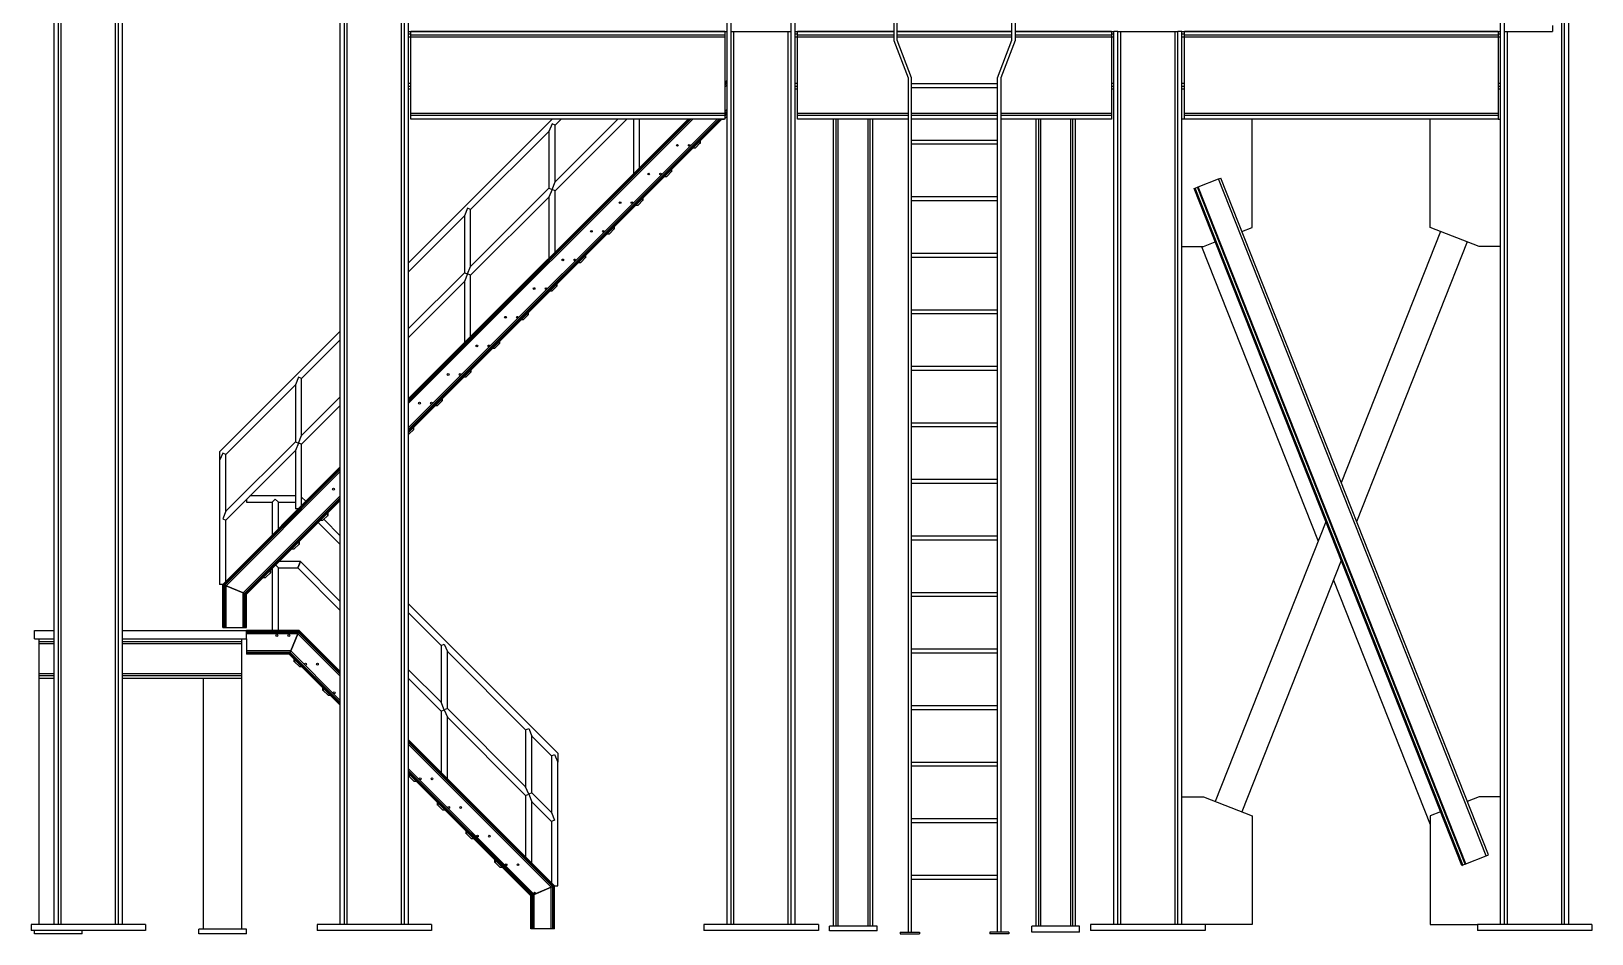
# Model space of a CAD drawing. Header units: inches. Extents: x -1490 to 2215, y -1057 to 1547.
# Drawn here: x -1321.9 to -994.6, y 3 to 192.3 of the extents above; entities that cross this region are included whole.
import ezdxf

# ---------------------------------------------------------------- set-up
doc = ezdxf.new("R2010")
doc.units = ezdxf.units.IN
doc.header["$MEASUREMENT"] = 0

msp = doc.modelspace()

# ---------------------------------------------------------------- linework, layer by layer
at = {"color": 7, "linetype": 'Continuous', "lineweight": 25}
for p, q in [((-1317.08, 4.95), (-1317.08, 343.86)), ((-1316.22, 4.95), (-1316.22, 343.86)), ((-1315.62, 4.95), (-1315.62, 343.86)), ((-1303.62, 4.95), (-1303.62, 343.86)), ((-1302.77, 4.95), (-1302.77, 343.86)), ((-1175.95, 4.95), (-1175.95, 343.86)), ((-1175.1, 4.95), (-1175.1, 343.86)), ((-1162.5, 4.95), (-1162.5, 343.86)), ((-1161.64, 4.95), (-1161.64, 343.86)), ((-1013.71, 4.95), (-1013.71, 343.86)), ((-1012.85, 4.95), (-1012.85, 343.86)), ((-1000.85, 4.95), (-1000.85, 343.86)), ((-1000.25, 4.95), (-1000.25, 343.86)), ((-999.4, 4.95), (-999.4, 343.86)), ((-1304.22, 4.95), (-1304.22, 251.21)), ((-1257.08, 4.95), (-1257.08, 251.21)), ((-1256.22, 4.95), (-1256.22, 251.21)), ((-1255.62, 4.95), (-1255.62, 251.21)), ((-1244.22, 4.95), (-1244.22, 251.21)), ((-1243.62, 4.95), (-1243.62, 251.21)), ((-1242.77, 4.95), (-1242.77, 251.21)), ((-1140.99, 234.77), (-1140.99, 190.39)), ((-1140.26, 190.46), (-1140.26, 234.77)), ((-1116.21, 190.46), (-1116.21, 234.77)), ((-1115.48, 234.77), (-1115.48, 190.39)), ((-1002.76, 193.49), (-1002.76, 192.24)), ((-1242.77, 192.24), (-1175.95, 192.24)), ((-1242.27, 191.66), (-1242.77, 191.66)), ((-1242.27, 191.06), (-1242.77, 191.06)), ((-1242.27, 191.49), (-1242.27, 192.24)), ((-1176.45, 192.24), (-1242.27, 192.24)), ((-1176.45, 191.49), (-1242.27, 191.49)), ((-1242.27, 191.09), (-1242.27, 191.49)), ((-1176.45, 191.09), (-1242.27, 191.09)), ((-1242.27, 175.04), (-1242.27, 191.09)), ((-1176.45, 192.24), (-1176.45, 191.49)), ((-1176.45, 191.49), (-1176.45, 191.09)), ((-1176.45, 191.09), (-1176.45, 175.04)), ((-1175.1, 192.24), (-1162.5, 192.24)), ((-1174.5, 4.95), (-1174.5, 192.24)), ((-1163.1, 4.95), (-1163.1, 192.24)), ((-1161.64, 192.24), (-1140.99, 192.24)), ((-1161.14, 191.66), (-1161.64, 191.66)), ((-1161.14, 191.06), (-1161.64, 191.06)), ((-1140.99, 192.24), (-1161.14, 192.24)), ((-1161.14, 191.49), (-1161.14, 192.24)), ((-1140.99, 191.49), (-1161.14, 191.49)), ((-1161.14, 191.09), (-1161.14, 191.49)), ((-1161.14, 175.04), (-1161.14, 191.09)), ((-1140.99, 191.09), (-1161.14, 191.09)), ((-1140.99, 190.39), (-1137.99, 182.53)), ((-1140.26, 192.24), (-1116.21, 192.24)), ((-1116.21, 192.24), (-1140.26, 192.24)), ((-1116.21, 191.49), (-1140.26, 191.49)), ((-1116.21, 191.09), (-1140.26, 191.09)), ((-1137.24, 182.53), (-1140.26, 190.46)), ((-1119.24, 182.53), (-1116.21, 190.46)), ((-1115.48, 190.39), (-1118.49, 182.53)), ((-1115.48, 192.24), (-1094.83, 192.24)), ((-1095.33, 192.24), (-1115.48, 192.24)), ((-1095.33, 191.49), (-1115.48, 191.49)), ((-1095.33, 191.09), (-1115.48, 191.09)), ((-1095.33, 192.24), (-1095.33, 191.49)), ((-1094.83, 191.66), (-1095.33, 191.66)), ((-1095.33, 191.49), (-1095.33, 191.09)), ((-1095.33, 191.09), (-1095.33, 175.04)), ((-1094.83, 191.06), (-1095.33, 191.06)), ((-1093.98, 192.24), (-1094.83, 192.24)), ((-1094.83, 4.95), (-1094.83, 192.24)), ((-1093.98, 4.95), (-1093.98, 192.24)), ((-1093.98, 192.24), (-1081.38, 192.24)), ((-1093.38, 4.95), (-1093.38, 192.24)), ((-1081.98, 4.95), (-1081.98, 192.24)), ((-1081.38, 4.95), (-1081.38, 192.24)), ((-1080.52, 192.24), (-1081.38, 192.24)), ((-1080.52, 4.95), (-1080.52, 192.24)), ((-1080.52, 192.24), (-1013.71, 192.24)), ((-1080.02, 191.66), (-1080.52, 191.66)), ((-1080.02, 191.06), (-1080.52, 191.06)), ((-1014.21, 192.24), (-1080.02, 192.24)), ((-1080.02, 191.49), (-1080.02, 192.24)), ((-1014.21, 191.49), (-1080.02, 191.49)), ((-1080.02, 191.09), (-1080.02, 191.49)), ((-1014.21, 191.09), (-1080.02, 191.09)), ((-1080.02, 175.04), (-1080.02, 191.09)), ((-1014.21, 192.24), (-1014.21, 191.49)), ((-1013.71, 191.66), (-1014.21, 191.66)), ((-1014.21, 191.49), (-1014.21, 191.09)), ((-1014.21, 191.09), (-1014.21, 175.04)), ((-1013.71, 191.06), (-1014.21, 191.06)), ((-1012.85, 192.24), (-1002.76, 192.24)), ((-1012.25, 4.95), (-1012.25, 192.24)), ((-1242.27, 181.35), (-1242.77, 181.35)), ((-1242.27, 180.75), (-1242.77, 180.75)), ((-1242.27, 180.18), (-1242.77, 180.18)), ((-1176.45, 181.55), (-1175.95, 182.05)), ((-1176.45, 181.42), (-1175.95, 181.92)), ((-1176.45, 181.26), (-1175.95, 181.76)), ((-1176.45, 180.98), (-1175.95, 181.48)), ((-1176.45, 180.57), (-1175.95, 181.07)), ((-1161.14, 181.35), (-1161.64, 181.35)), ((-1161.14, 180.75), (-1161.64, 180.75)), ((-1161.14, 180.18), (-1161.64, 180.18)), ((-1137.99, 182.53), (-1137.99, 3.35)), ((-1137.24, 3.35), (-1137.24, 182.53)), ((-1119.24, 181.28), (-1137.24, 181.28)), ((-1137.24, 180.53), (-1119.24, 180.53)), ((-1119.24, 3.35), (-1119.24, 182.53)), ((-1118.49, 182.53), (-1118.49, 3.35)), ((-1094.83, 181.35), (-1095.33, 181.35)), ((-1094.83, 180.75), (-1095.33, 180.75)), ((-1094.83, 180.18), (-1095.33, 180.18)), ((-1080.02, 181.35), (-1080.52, 181.35)), ((-1080.02, 180.75), (-1080.52, 180.75)), ((-1080.02, 180.18), (-1080.52, 180.18)), ((-1013.71, 181.35), (-1014.21, 181.35)), ((-1013.71, 180.75), (-1014.21, 180.75)), ((-1013.71, 180.18), (-1014.21, 180.18)), ((-1212.61, 173.89), (-1242.77, 143.73)), ((-1242.77, 115.24), (-1184.12, 173.89)), ((-1242.77, 108.17), (-1177.05, 173.89)), ((-1242.77, 115.1), (-1183.99, 173.89)), ((-1242.77, 108.31), (-1177.19, 173.89)), ((-1242.77, 108.46), (-1177.34, 173.89)), ((-1242.77, 114.95), (-1183.83, 173.89)), ((-1242.77, 114.66), (-1183.54, 173.89)), ((-1242.77, 108.75), (-1177.63, 173.89)), ((-1242.77, 109.15), (-1178.04, 173.89)), ((-1242.77, 114.26), (-1183.14, 173.89)), ((-1176.45, 175.04), (-1242.27, 175.04)), ((-1242.27, 174.64), (-1242.27, 175.04)), ((-1242.27, 173.89), (-1242.27, 174.64)), ((-1176.45, 174.64), (-1242.27, 174.64)), ((-1176.45, 173.89), (-1242.27, 173.89)), ((-1212.01, 172.62), (-1210.75, 173.89)), ((-1198.83, 173.89), (-1212.01, 160.7)), ((-1212.01, 158.84), (-1196.97, 173.89)), ((-1195.6, 173.89), (-1195.6, 162.41)), ((-1194.29, 163.72), (-1194.29, 173.89)), ((-1177.06, 173.88), (-1176.58, 173.88)), ((-1176.58, 173.88), (-1176.57, 173.89)), ((-1176.45, 175.47), (-1175.95, 175.97)), ((-1176.45, 175.06), (-1175.95, 175.56)), ((-1176.45, 174.77), (-1175.95, 175.27)), ((-1176.45, 174.62), (-1175.95, 175.12)), ((-1176.45, 175.04), (-1176.45, 174.64)), ((-1176.45, 174.48), (-1175.95, 174.98)), ((-1176.45, 174.64), (-1176.45, 173.89)), ((-1176.45, 174), (-1175.95, 174.5)), ((-1161.14, 174.64), (-1161.14, 175.04)), ((-1137.99, 175.04), (-1161.14, 175.04)), ((-1137.99, 174.64), (-1161.14, 174.64)), ((-1161.14, 173.89), (-1161.14, 174.64)), ((-1137.99, 173.89), (-1161.14, 173.89)), ((-1153.61, 4.6), (-1153.61, 173.89)), ((-1153.05, 4.6), (-1153.05, 173.89)), ((-1152.65, 4.6), (-1152.65, 173.89)), ((-1146.32, 4.6), (-1146.32, 173.89)), ((-1145.92, 4.6), (-1145.92, 173.89)), ((-1145.36, 4.6), (-1145.36, 173.89)), ((-1119.24, 175.04), (-1137.24, 175.04)), ((-1119.24, 174.64), (-1137.24, 174.64)), ((-1119.24, 173.89), (-1137.24, 173.89)), ((-1095.33, 175.04), (-1118.49, 175.04)), ((-1095.33, 174.64), (-1118.49, 174.64)), ((-1095.33, 173.89), (-1118.49, 173.89)), ((-1111.11, 4.6), (-1111.11, 173.89)), ((-1110.55, 4.6), (-1110.55, 173.89)), ((-1110.15, 4.6), (-1110.15, 173.89)), ((-1103.82, 4.6), (-1103.82, 173.89)), ((-1103.42, 4.6), (-1103.42, 173.89)), ((-1102.86, 4.6), (-1102.86, 173.89)), ((-1095.33, 175.04), (-1095.33, 174.64)), ((-1095.33, 174.64), (-1095.33, 173.89)), ((-1080.02, 173.89), (-1080.52, 173.89)), ((-1014.21, 175.04), (-1080.02, 175.04)), ((-1080.02, 174.64), (-1080.02, 175.04)), ((-1014.21, 174.64), (-1080.02, 174.64)), ((-1080.02, 173.89), (-1080.02, 174.64)), ((-1014.21, 173.89), (-1080.02, 173.89)), ((-1065.77, 151.14), (-1065.77, 173.89)), ((-1028.46, 151.14), (-1028.46, 173.89)), ((-1014.21, 175.04), (-1014.21, 174.64)), ((-1014.21, 174.64), (-1014.21, 173.89)), ((-1014.21, 173.89), (-1013.71, 173.89)), ((-1229.74, 154.9), (-1213.33, 171.31)), ((-1212.67, 172.9), (-1213.33, 171.31)), ((-1213.33, 171.31), (-1213.33, 159.39)), ((-1212.01, 172.62), (-1212.67, 172.9)), ((-1212.01, 160.7), (-1212.01, 172.62)), ((-1183.07, 167.87), (-1182.59, 167.87)), ((-1182.59, 167.87), (-1181.59, 168.87)), ((-1181.59, 168.87), (-1181.59, 169.35)), ((-1181.56, 168.85), (-1181.56, 169.38)), ((-1181.56, 168.85), (-1181.53, 168.85)), ((-1181.53, 169.39), (-1181.55, 169.39)), ((-1181.53, 168.85), (-1181.53, 169.39)), ((-1119.24, 169.42), (-1137.24, 169.42)), ((-1137.24, 168.67), (-1119.24, 168.67)), ((-1212.67, 159.12), (-1212.01, 160.7)), ((-1189.08, 161.86), (-1188.6, 161.86)), ((-1188.6, 161.86), (-1187.6, 162.86)), ((-1187.6, 162.86), (-1187.6, 163.34)), ((-1187.57, 162.84), (-1187.57, 163.37)), ((-1187.57, 162.84), (-1187.54, 162.84)), ((-1187.54, 163.38), (-1187.56, 163.38)), ((-1187.54, 162.84), (-1187.54, 163.38)), ((-1077.11, 159.64), (-1072.86, 161.32)), ((-1072.86, 161.32), (-1072.4, 161.51)), ((-1016.71, 19.35), (-1072.86, 161.32)), ((-1016.25, 19.53), (-1072.4, 161.51)), ((-1213.33, 159.39), (-1229.74, 142.98)), ((-1229.74, 141.12), (-1213.33, 157.53)), ((-1213.33, 159.39), (-1212.67, 159.12)), ((-1212.67, 159.12), (-1213.33, 157.53)), ((-1213.33, 157.53), (-1213.33, 144.68)), ((-1212.01, 158.84), (-1212.67, 159.12)), ((-1212.01, 146), (-1212.01, 158.84)), ((-1193.61, 156.85), (-1193.61, 157.33)), ((-1193.58, 156.83), (-1193.58, 157.36)), ((-1193.55, 157.37), (-1193.57, 157.37)), ((-1193.55, 156.83), (-1193.55, 157.37)), ((-1119.24, 157.56), (-1137.24, 157.56)), ((-1077.98, 159.3), (-1077.74, 159.39)), ((-1021.83, 17.33), (-1077.98, 159.3)), ((-1077.74, 159.39), (-1077.28, 159.57)), ((-1021.6, 17.42), (-1077.74, 159.39)), ((-1077.28, 159.57), (-1077.11, 159.64)), ((-1021.13, 17.6), (-1077.28, 159.57)), ((-1020.96, 17.67), (-1077.11, 159.64)), ((-1230.4, 155.17), (-1231.06, 153.58)), ((-1229.74, 154.9), (-1230.4, 155.17)), ((-1229.74, 142.98), (-1229.74, 154.9)), ((-1195.09, 155.85), (-1194.61, 155.85)), ((-1194.61, 155.85), (-1193.61, 156.85)), ((-1193.58, 156.83), (-1193.55, 156.83)), ((-1137.24, 156.81), (-1119.24, 156.81)), ((-1242.77, 141.87), (-1231.06, 153.58)), ((-1231.06, 153.58), (-1231.06, 141.66)), ((-1200.62, 149.84), (-1199.62, 150.84)), ((-1199.62, 150.84), (-1199.62, 151.32)), ((-1199.59, 150.82), (-1199.59, 151.35)), ((-1199.59, 150.82), (-1199.56, 150.82)), ((-1199.56, 151.36), (-1199.58, 151.36)), ((-1199.56, 150.82), (-1199.56, 151.36)), ((-1067.96, 150.28), (-1065.77, 151.14)), ((-1018.21, 147.14), (-1028.46, 151.14)), ((-1201.1, 149.84), (-1200.62, 149.84)), ((-1076.02, 147.14), (-1073.55, 148.1)), ((-1026.27, 150.28), (-1047.11, 97.57)), ((-1020.68, 148.1), (-1043.89, 89.42)), ((-1206.63, 143.83), (-1205.63, 144.83)), ((-1205.63, 144.83), (-1205.63, 145.31)), ((-1205.6, 144.81), (-1205.6, 145.34)), ((-1205.6, 144.81), (-1205.57, 144.81)), ((-1205.57, 145.34), (-1205.59, 145.34)), ((-1205.57, 144.81), (-1205.57, 145.34)), ((-1119.24, 145.7), (-1137.24, 145.7)), ((-1137.24, 144.95), (-1119.24, 144.95)), ((-1080.52, 147.14), (-1076.02, 147.14)), ((-1076.39, 147.14), (-1051.95, 85.34)), ((-1013.71, 147.14), (-1018.21, 147.14)), ((-1231.06, 141.66), (-1242.77, 129.95)), ((-1231.06, 141.66), (-1230.4, 141.39)), ((-1230.4, 141.39), (-1231.06, 139.8)), ((-1230.4, 141.39), (-1229.74, 142.98)), ((-1229.74, 141.12), (-1230.4, 141.39)), ((-1229.74, 128.27), (-1229.74, 141.12)), ((-1207.11, 143.83), (-1206.63, 143.83)), ((-1242.77, 128.09), (-1231.06, 139.8)), ((-1231.06, 139.8), (-1231.06, 126.95)), ((-1213.12, 137.82), (-1212.64, 137.82)), ((-1212.64, 137.82), (-1211.64, 138.82)), ((-1211.64, 138.82), (-1211.64, 139.3)), ((-1211.61, 138.8), (-1211.61, 139.33)), ((-1211.61, 138.8), (-1211.58, 138.8)), ((-1211.58, 139.33), (-1211.6, 139.33)), ((-1211.58, 138.8), (-1211.58, 139.33)), ((-1219.13, 131.81), (-1218.65, 131.81)), ((-1218.65, 131.81), (-1217.65, 132.81)), ((-1217.65, 132.81), (-1217.65, 133.29)), ((-1217.62, 132.79), (-1217.62, 133.32)), ((-1217.62, 132.79), (-1217.59, 132.79)), ((-1217.59, 133.32), (-1217.61, 133.32)), ((-1217.59, 132.79), (-1217.59, 133.32)), ((-1119.24, 133.83), (-1137.24, 133.83)), ((-1137.24, 133.08), (-1119.24, 133.08)), ((-1257.08, 129.42), (-1282.4, 104.1)), ((-1265.2, 119.44), (-1257.08, 127.56)), ((-1225.14, 125.8), (-1224.66, 125.8)), ((-1224.66, 125.8), (-1223.66, 126.8)), ((-1223.66, 126.8), (-1223.66, 127.28)), ((-1223.63, 126.78), (-1223.63, 127.31)), ((-1223.63, 126.78), (-1223.6, 126.78)), ((-1223.6, 127.31), (-1223.62, 127.31)), ((-1223.6, 126.78), (-1223.6, 127.31)), ((-1229.67, 120.79), (-1229.67, 121.27)), ((-1229.64, 120.77), (-1229.64, 121.3)), ((-1229.61, 121.3), (-1229.63, 121.3)), ((-1229.61, 120.77), (-1229.61, 121.3)), ((-1119.24, 121.97), (-1137.24, 121.97)), ((-1137.24, 121.22), (-1119.24, 121.22)), ((-1281.08, 103.55), (-1266.51, 118.13)), ((-1265.85, 119.71), (-1266.51, 118.13)), ((-1266.51, 118.13), (-1266.51, 106.21)), ((-1265.2, 119.44), (-1265.85, 119.71)), ((-1265.2, 107.52), (-1265.2, 119.44)), ((-1231.15, 119.79), (-1230.67, 119.79)), ((-1230.67, 119.79), (-1229.67, 120.79)), ((-1229.64, 120.77), (-1229.61, 120.77)), ((-1257.08, 115.64), (-1265.2, 107.52)), ((-1236.68, 113.78), (-1235.68, 114.78)), ((-1235.68, 114.78), (-1235.68, 115.26)), ((-1235.65, 114.76), (-1235.65, 115.29)), ((-1235.65, 114.76), (-1235.62, 114.76)), ((-1235.62, 115.29), (-1235.64, 115.29)), ((-1235.62, 114.76), (-1235.62, 115.29)), ((-1265.2, 105.66), (-1257.08, 113.78)), ((-1237.16, 113.78), (-1236.68, 113.78)), ((-1242.69, 107.77), (-1241.69, 108.77)), ((-1241.69, 108.77), (-1241.69, 109.25)), ((-1241.66, 108.75), (-1241.66, 109.28)), ((-1241.63, 109.28), (-1241.66, 109.28)), ((-1241.66, 108.75), (-1241.63, 108.75)), ((-1241.63, 108.75), (-1241.63, 109.28)), ((-1119.24, 110.11), (-1137.24, 110.11)), ((-1137.24, 109.36), (-1119.24, 109.36)), ((-1266.51, 106.21), (-1281.08, 91.63)), ((-1266.51, 106.21), (-1265.85, 105.93)), ((-1265.85, 105.93), (-1266.51, 104.35)), ((-1265.85, 105.93), (-1265.2, 107.52)), ((-1265.2, 105.66), (-1265.85, 105.93)), ((-1265.2, 92.81), (-1265.2, 105.66)), ((-1242.77, 107.77), (-1242.69, 107.77)), ((-1282.4, 104.1), (-1282.4, 102.24)), ((-1281.74, 103.83), (-1282.4, 102.24)), ((-1282.4, 102.24), (-1282.4, 76.27)), ((-1281.08, 103.55), (-1281.74, 103.83)), ((-1281.08, 89.77), (-1266.51, 104.35)), ((-1281.08, 91.63), (-1281.08, 103.55)), ((-1266.51, 104.35), (-1266.51, 92.15)), ((-1281.74, 76.27), (-1257.08, 100.93)), ((-1281.65, 76.23), (-1257.08, 100.79)), ((-1281.54, 76.18), (-1257.08, 100.64)), ((-1281.05, 75.98), (-1257.08, 99.95)), ((-1265.2, 92.23), (-1257.08, 100.35)), ((-1119.24, 98.25), (-1137.24, 98.25)), ((-1137.24, 97.5), (-1119.24, 97.5)), ((-1281.08, 76.34), (-1265.28, 92.15)), ((-1277.44, 74.48), (-1257.08, 94.84)), ((-1277.15, 74.36), (-1257.08, 94.44)), ((-1276.95, 74.28), (-1257.08, 94.15)), ((-1276.84, 74.24), (-1257.08, 94)), ((-1276.74, 94.12), (-1276.74, 93.52)), ((-1276.74, 74.2), (-1257.08, 93.86)), ((-1276.74, 93.52), (-1271.4, 93.52)), ((-1266.51, 94.83), (-1276.03, 94.83)), ((-1271.4, 93.52), (-1270.74, 94.17)), ((-1271.4, 93.52), (-1271.4, 86.61)), ((-1270.74, 94.17), (-1270.08, 93.52)), ((-1270.08, 87.92), (-1270.08, 93.52)), ((-1270.08, 93.52), (-1266.51, 93.52)), ((-1265.85, 92.15), (-1266.51, 92.15)), ((-1265.2, 92.15), (-1265.51, 92.15)), ((-1264.31, 93.7), (-1265.2, 94.59)), ((-1265.2, 92.15), (-1265.2, 92.34)), ((-1281.08, 91.63), (-1281.74, 90.05)), ((-1281.74, 90.05), (-1281.08, 89.77)), ((-1281.08, 76.92), (-1281.08, 89.77)), ((-1261.7, 89.24), (-1257.08, 84.61)), ((-1261.2, 89.73), (-1260.72, 89.73)), ((-1260.72, 89.73), (-1259.72, 90.73)), ((-1257.08, 86.47), (-1260.53, 89.93)), ((-1259.72, 90.73), (-1259.72, 91.22)), ((-1259.66, 91.25), (-1259.69, 91.25)), ((-1259.69, 90.72), (-1259.69, 91.24)), ((-1259.69, 90.72), (-1259.66, 90.72)), ((-1259.66, 90.72), (-1259.66, 91.25)), ((-1050.34, 89.42), (-1073.55, 30.73)), ((-1265.73, 84.72), (-1265.73, 85.21)), ((-1265.67, 85.24), (-1265.7, 85.24)), ((-1265.7, 84.71), (-1265.7, 85.23)), ((-1265.67, 84.71), (-1265.67, 85.24)), ((-1119.24, 86.39), (-1137.24, 86.39)), ((-1137.24, 85.64), (-1119.24, 85.64)), ((-1267.21, 83.72), (-1266.73, 83.72)), ((-1266.73, 83.72), (-1265.73, 84.72)), ((-1265.7, 84.71), (-1265.67, 84.71)), ((-1272.74, 77.71), (-1271.74, 78.71)), ((-1271.74, 78.71), (-1271.74, 79.19)), ((-1271.68, 79.23), (-1271.71, 79.23)), ((-1271.71, 78.7), (-1271.71, 79.22)), ((-1271.71, 78.7), (-1271.68, 78.7)), ((-1271.68, 78.7), (-1271.68, 79.23)), ((-1271.4, 79.54), (-1271.4, 66.61)), ((-1270.64, 80.29), (-1270.08, 79.74)), ((-1270.08, 66.61), (-1270.08, 79.74)), ((-1270.08, 79.74), (-1265.98, 79.74)), ((-1265.43, 81.05), (-1269.89, 81.05)), ((-1265.43, 81.05), (-1265.98, 79.74)), ((-1265.98, 79.74), (-1265.43, 81.05)), ((-1265.98, 79.74), (-1257.08, 70.83)), ((-1257.08, 72.69), (-1265.43, 81.05)), ((-1047.11, 81.26), (-1067.96, 28.55)), ((-1281.74, 76.27), (-1282.4, 76.27)), ((-1281.74, 76.27), (-1281.65, 76.23)), ((-1281.74, 67.23), (-1281.74, 76.27)), ((-1281.65, 76.23), (-1281.74, 76.27)), ((-1281.65, 76.23), (-1281.54, 76.18)), ((-1281.65, 67.23), (-1281.65, 76.23)), ((-1281.54, 76.18), (-1281.65, 76.23)), ((-1281.54, 76.18), (-1281.33, 76.1)), ((-1281.54, 67.23), (-1281.54, 76.18)), ((-1281.33, 76.1), (-1281.54, 76.18)), ((-1281.08, 76.27), (-1281.4, 76.27)), ((-1281.33, 76.1), (-1281.16, 76.27)), ((-1281.33, 76.1), (-1281.05, 75.98)), ((-1281.33, 67.23), (-1281.33, 76.1)), ((-1281.05, 75.98), (-1281.33, 76.1)), ((-1281.08, 76.27), (-1281.08, 76.45)), ((-1281.05, 75.98), (-1277.44, 74.48)), ((-1281.05, 67.23), (-1281.05, 75.98)), ((-1277.44, 74.48), (-1281.05, 75.98)), ((-1273.22, 77.71), (-1272.74, 77.71)), ((-1048.73, 77.18), (-1028.46, 25.93)), ((-1277.44, 74.48), (-1277.15, 74.36)), ((-1277.44, 67.23), (-1277.44, 74.48)), ((-1277.15, 74.36), (-1277.44, 74.48)), ((-1277.15, 74.36), (-1276.95, 74.28)), ((-1277.15, 67.23), (-1277.15, 74.36)), ((-1276.95, 74.28), (-1277.15, 74.36)), ((-1276.95, 74.28), (-1276.84, 74.24)), ((-1276.95, 67.23), (-1276.95, 74.28)), ((-1276.84, 74.24), (-1276.95, 74.28)), ((-1276.84, 74.24), (-1276.74, 74.2)), ((-1276.84, 67.23), (-1276.84, 74.24)), ((-1276.74, 74.2), (-1276.84, 74.24)), ((-1276.74, 67.23), (-1276.74, 74.2)), ((-1211.46, 40.86), (-1242.77, 72.16)), ((-1119.24, 74.52), (-1137.24, 74.52)), ((-1137.24, 73.77), (-1119.24, 73.77)), ((-1242.77, 70.3), (-1235.94, 63.48)), ((-1321.24, 66.61), (-1317.08, 66.61)), ((-1321.24, 64.86), (-1321.24, 66.61)), ((-1302.77, 66.61), (-1276.74, 66.61)), ((-1281.74, 67.23), (-1281.65, 67.23)), ((-1281.65, 67.23), (-1281.54, 67.23)), ((-1281.54, 67.23), (-1281.33, 67.23)), ((-1281.33, 67.23), (-1281.05, 67.23)), ((-1281.05, 67.23), (-1277.44, 67.23)), ((-1277.44, 67.23), (-1277.15, 67.23)), ((-1277.15, 67.23), (-1276.95, 67.23)), ((-1276.95, 67.23), (-1276.84, 67.23)), ((-1276.84, 67.23), (-1276.74, 67.23)), ((-1276.74, 64.86), (-1276.74, 66.61)), ((-1265.71, 66.61), (-1276.74, 66.61)), ((-1265.75, 66.52), (-1276.74, 66.52)), ((-1265.79, 66.41), (-1276.74, 66.41)), ((-1265.88, 66.2), (-1276.74, 66.2)), ((-1265.99, 65.92), (-1276.74, 65.92)), ((-1267.49, 62.31), (-1265.99, 65.92)), ((-1265.99, 65.92), (-1267.49, 62.31)), ((-1265.99, 65.92), (-1265.88, 66.2)), ((-1265.88, 66.2), (-1265.99, 65.92)), ((-1257.08, 57), (-1265.99, 65.92)), ((-1265.88, 66.2), (-1265.79, 66.41)), ((-1265.79, 66.41), (-1265.88, 66.2)), ((-1257.08, 57.41), (-1265.88, 66.2)), ((-1265.79, 66.41), (-1265.75, 66.52)), ((-1265.75, 66.52), (-1265.79, 66.41)), ((-1257.08, 57.69), (-1265.79, 66.41)), ((-1265.75, 66.52), (-1265.71, 66.61)), ((-1265.71, 66.61), (-1265.75, 66.52)), ((-1257.08, 57.85), (-1265.75, 66.52)), ((-1257.08, 57.98), (-1265.71, 66.61)), ((-1321.24, 64.86), (-1320.24, 64.86)), ((-1320.24, 64.86), (-1317.08, 64.86)), ((-1320.24, 64.3), (-1320.24, 64.86)), ((-1320.24, 64.3), (-1317.08, 64.3)), ((-1320.24, 63.9), (-1320.24, 64.3)), ((-1320.24, 57.57), (-1320.24, 63.9)), ((-1320.24, 63.9), (-1317.08, 63.9)), ((-1302.77, 64.86), (-1277.74, 64.86)), ((-1302.77, 64.3), (-1277.74, 64.3)), ((-1302.77, 63.9), (-1277.74, 63.9)), ((-1277.74, 64.3), (-1277.74, 64.86)), ((-1277.74, 64.86), (-1276.74, 64.86)), ((-1277.74, 63.9), (-1277.74, 64.3)), ((-1277.74, 57.57), (-1277.74, 63.9)), ((-1276.74, 64.86), (-1276.74, 62.31)), ((-1267.49, 62.31), (-1276.74, 62.31)), ((-1276.74, 62.31), (-1276.74, 62.02)), ((-1267.61, 62.02), (-1267.49, 62.31)), ((-1267.49, 62.31), (-1267.61, 62.02)), ((-1257.08, 51.9), (-1267.49, 62.31)), ((-1235.94, 63.48), (-1235.29, 63.75)), ((-1235.94, 63.48), (-1235.94, 51.56)), ((-1235.29, 63.75), (-1234.63, 62.17)), ((-1119.24, 62.66), (-1137.24, 62.66)), ((-1267.61, 62.02), (-1276.74, 62.02)), ((-1276.74, 62.02), (-1276.74, 61.82)), ((-1276.74, 61.82), (-1276.74, 61.71)), ((-1267.69, 61.82), (-1276.74, 61.82)), ((-1276.74, 61.71), (-1276.74, 61.61)), ((-1267.74, 61.71), (-1276.74, 61.71)), ((-1267.78, 61.61), (-1276.74, 61.61)), ((-1267.78, 61.61), (-1267.74, 61.71)), ((-1267.74, 61.71), (-1267.78, 61.61)), ((-1257.08, 50.91), (-1267.78, 61.61)), ((-1267.74, 61.71), (-1267.69, 61.82)), ((-1267.69, 61.82), (-1267.74, 61.71)), ((-1257.08, 51.05), (-1267.74, 61.71)), ((-1267.69, 61.82), (-1267.61, 62.02)), ((-1267.61, 62.02), (-1267.69, 61.82)), ((-1257.08, 51.2), (-1267.69, 61.82)), ((-1257.08, 51.49), (-1267.61, 62.02)), ((-1266.73, 60.01), (-1266.73, 60.55)), ((-1266.71, 60.55), (-1266.73, 60.55)), ((-1266.7, 60.01), (-1266.73, 60.01)), ((-1266.7, 60.01), (-1266.7, 60.54)), ((-1266.67, 60.51), (-1266.67, 60.03)), ((-1266.67, 60.03), (-1265.67, 59.03)), ((-1265.67, 59.03), (-1265.19, 59.03)), ((-1234.63, 50.25), (-1234.63, 62.17)), ((-1234.63, 62.17), (-1218.22, 45.75)), ((-1137.24, 61.91), (-1119.24, 61.91)), ((-1320.24, 57.17), (-1320.24, 57.57)), ((-1320.24, 57.57), (-1317.08, 57.57)), ((-1320.24, 57.17), (-1317.08, 57.17)), ((-1320.24, 56.61), (-1320.24, 57.17)), ((-1320.24, 4.95), (-1320.24, 56.61)), ((-1320.24, 56.61), (-1317.08, 56.61)), ((-1302.77, 57.57), (-1277.74, 57.57)), ((-1302.77, 57.17), (-1277.74, 57.17)), ((-1302.77, 56.61), (-1285.81, 56.61)), ((-1285.81, 56.61), (-1277.74, 56.61)), ((-1285.81, 3.98), (-1285.81, 56.61)), ((-1277.74, 57.17), (-1277.74, 57.57)), ((-1277.74, 56.61), (-1277.74, 57.17)), ((-1277.74, 3.98), (-1277.74, 56.61)), ((-1235.94, 51.56), (-1242.77, 58.38)), ((-1242.77, 56.52), (-1235.94, 49.7)), ((-1260.72, 54), (-1260.72, 54.54)), ((-1260.7, 54.54), (-1260.72, 54.54)), ((-1260.69, 54), (-1260.72, 54)), ((-1260.69, 54), (-1260.69, 54.53)), ((-1260.66, 54.5), (-1260.66, 54.02)), ((-1260.66, 54.02), (-1259.66, 53.02)), ((-1259.66, 53.02), (-1259.18, 53.02)), ((-1235.29, 49.97), (-1235.94, 51.56)), ((-1235.94, 49.7), (-1235.29, 49.97)), ((-1235.94, 49.7), (-1235.94, 36.85)), ((-1234.63, 50.25), (-1235.29, 49.97)), ((-1235.29, 49.97), (-1234.63, 48.39)), ((-1218.22, 33.83), (-1234.63, 50.25)), ((-1119.24, 50.8), (-1137.24, 50.8)), ((-1137.24, 50.05), (-1119.24, 50.05)), ((-1234.63, 48.39), (-1218.22, 31.97)), ((-1234.63, 35.54), (-1234.63, 48.39)), ((-1218.22, 45.75), (-1217.56, 46.02)), ((-1217.56, 46.02), (-1216.9, 44.44)), ((-1212.12, 13.03), (-1242.77, 43.67)), ((-1212.22, 12.99), (-1242.77, 43.54)), ((-1212.33, 12.94), (-1242.77, 43.38)), ((-1212.78, 13.11), (-1242.77, 43.1)), ((-1212.82, 12.74), (-1242.77, 42.69)), ((-1218.22, 45.75), (-1218.22, 33.83)), ((-1216.9, 32.52), (-1216.9, 44.44)), ((-1216.9, 44.44), (-1212.78, 40.32)), ((-1212.78, 40.32), (-1212.12, 40.59)), ((-1212.78, 40.32), (-1212.78, 28.4)), ((-1212.12, 40.59), (-1211.46, 39)), ((-1211.46, 40.86), (-1211.46, 39)), ((-1216.43, 11.25), (-1242.77, 37.59)), ((-1216.71, 11.13), (-1242.77, 37.18)), ((-1216.92, 11.04), (-1242.77, 36.89)), ((-1217.03, 11), (-1242.77, 36.74)), ((-1217.12, 10.96), (-1242.77, 36.6)), ((-1242.69, 35.97), (-1242.69, 36.5)), ((-1242.67, 36.5), (-1242.69, 36.5)), ((-1242.66, 35.97), (-1242.66, 36.5)), ((-1242.63, 36.47), (-1242.63, 35.99)), ((-1211.46, 13.03), (-1211.46, 39)), ((-1119.24, 38.94), (-1137.24, 38.94)), ((-1137.24, 38.19), (-1119.24, 38.19)), ((-1242.66, 35.97), (-1242.69, 35.97)), ((-1242.63, 35.99), (-1241.63, 34.99)), ((-1241.63, 34.99), (-1241.15, 34.99)), ((-1217.56, 32.25), (-1218.22, 33.83)), ((-1236.68, 29.96), (-1236.68, 30.49)), ((-1236.66, 30.49), (-1236.68, 30.49)), ((-1236.65, 29.96), (-1236.68, 29.96)), ((-1236.65, 29.96), (-1236.65, 30.49)), ((-1236.62, 30.46), (-1236.62, 29.98)), ((-1236.62, 29.98), (-1235.62, 28.98)), ((-1218.22, 31.97), (-1217.56, 32.25)), ((-1218.22, 31.97), (-1218.22, 19.12)), ((-1216.9, 32.52), (-1217.56, 32.25)), ((-1217.56, 32.25), (-1216.9, 30.66)), ((-1212.78, 28.4), (-1216.9, 32.52)), ((-1216.9, 30.66), (-1212.78, 26.54)), ((-1216.9, 17.81), (-1216.9, 30.66)), ((-1080.52, 31.7), (-1076.02, 31.7)), ((-1076.02, 31.7), (-1065.77, 27.7)), ((-1018.21, 31.7), (-1020.68, 30.73)), ((-1013.71, 31.7), (-1018.21, 31.7)), ((-1235.62, 28.98), (-1235.14, 28.98)), ((-1212.78, 28.4), (-1212.12, 26.81)), ((-1212.12, 26.81), (-1212.78, 26.54)), ((-1212.78, 26.54), (-1212.78, 13.69)), ((-1119.24, 27.08), (-1137.24, 27.08)), ((-1137.24, 26.33), (-1119.24, 26.33)), ((-1065.77, 27.7), (-1065.77, 4.95)), ((-1026.27, 28.55), (-1028.46, 27.7)), ((-1028.46, 27.7), (-1028.46, 4.95)), ((-1230.65, 24.48), (-1230.67, 24.48)), ((-1230.67, 23.95), (-1230.67, 24.48)), ((-1230.64, 23.95), (-1230.67, 23.95)), ((-1230.64, 23.95), (-1230.64, 24.48)), ((-1230.61, 24.45), (-1230.61, 23.97)), ((-1230.61, 23.97), (-1229.61, 22.97)), ((-1229.61, 22.97), (-1229.13, 22.97)), ((-1224.66, 17.94), (-1224.66, 18.47)), ((-1224.64, 18.47), (-1224.66, 18.47)), ((-1224.63, 17.94), (-1224.66, 17.94)), ((-1224.63, 17.94), (-1224.63, 18.47)), ((-1224.6, 18.44), (-1224.6, 17.96)), ((-1224.6, 17.96), (-1223.6, 16.96)), ((-1223.6, 16.96), (-1223.12, 16.96)), ((-1021.83, 17.33), (-1021.6, 17.42)), ((-1021.6, 17.42), (-1021.13, 17.6)), ((-1021.13, 17.6), (-1020.96, 17.67)), ((-1020.96, 17.67), (-1016.71, 19.35)), ((-1016.71, 19.35), (-1016.25, 19.53)), ((-1212.78, 13.21), (-1212.78, 13.03)), ((-1119.24, 15.22), (-1137.24, 15.22)), ((-1137.24, 14.47), (-1119.24, 14.47)), ((-1217.12, 10.96), (-1217.03, 11)), ((-1217.03, 11), (-1217.12, 10.96)), ((-1217.12, 3.99), (-1217.12, 10.96)), ((-1217.03, 11), (-1216.92, 11.04)), ((-1216.92, 11.04), (-1217.03, 11)), ((-1217.03, 3.99), (-1217.03, 11)), ((-1216.92, 11.04), (-1216.71, 11.13)), ((-1216.71, 11.13), (-1216.92, 11.04)), ((-1216.92, 3.99), (-1216.92, 11.04)), ((-1216.71, 11.13), (-1216.43, 11.25)), ((-1216.43, 11.25), (-1216.71, 11.13)), ((-1216.71, 3.99), (-1216.71, 11.13)), ((-1216.43, 11.25), (-1212.82, 12.74)), ((-1216.37, 11.27), (-1216.43, 11.25)), ((-1216.43, 3.99), (-1216.43, 11.25)), ((-1212.82, 12.74), (-1216.13, 11.37)), ((-1212.82, 12.74), (-1212.53, 12.86)), ((-1212.53, 12.86), (-1212.82, 12.74)), ((-1212.82, 3.99), (-1212.82, 12.74)), ((-1212.78, 13.03), (-1212.46, 13.03)), ((-1212.53, 12.86), (-1212.7, 13.03)), ((-1212.53, 12.86), (-1212.33, 12.94)), ((-1212.33, 12.94), (-1212.53, 12.86)), ((-1212.53, 3.99), (-1212.53, 12.86)), ((-1212.33, 12.94), (-1212.22, 12.99)), ((-1212.22, 12.99), (-1212.33, 12.94)), ((-1212.33, 3.99), (-1212.33, 12.94)), ((-1212.22, 12.99), (-1212.12, 13.03)), ((-1212.12, 13.03), (-1212.22, 12.99)), ((-1212.22, 3.99), (-1212.22, 12.99)), ((-1212.12, 3.99), (-1212.12, 13.03)), ((-1212.12, 13.03), (-1211.46, 13.03)), ((-1297.92, 4.95), (-1321.92, 4.95)), ((-1321.92, 4.95), (-1321.92, 3.7)), ((-1297.92, 3.7), (-1321.92, 3.7)), ((-1321.21, 2.98), (-1321.21, 3.7)), ((-1311.21, 2.98), (-1311.21, 3.7)), ((-1297.92, 4.95), (-1297.92, 3.7)), ((-1286.78, 2.98), (-1286.78, 3.98)), ((-1276.78, 3.98), (-1286.78, 3.98)), ((-1276.78, 2.98), (-1276.78, 3.98)), ((-1261.92, 4.95), (-1261.92, 3.7)), ((-1237.92, 4.95), (-1261.92, 4.95)), ((-1237.92, 3.7), (-1261.92, 3.7)), ((-1237.92, 4.95), (-1237.92, 3.7)), ((-1217.03, 3.99), (-1217.12, 3.99)), ((-1216.92, 3.99), (-1217.03, 3.99)), ((-1216.71, 3.99), (-1216.92, 3.99)), ((-1216.43, 3.99), (-1216.71, 3.99)), ((-1212.82, 3.99), (-1216.43, 3.99)), ((-1212.53, 3.99), (-1212.82, 3.99)), ((-1212.33, 3.99), (-1212.53, 3.99)), ((-1212.22, 3.99), (-1212.33, 3.99)), ((-1212.12, 3.99), (-1212.22, 3.99)), ((-1180.8, 4.95), (-1180.8, 3.7)), ((-1156.8, 4.95), (-1180.8, 4.95)), ((-1156.8, 3.7), (-1180.8, 3.7)), ((-1156.8, 4.95), (-1156.8, 3.7)), ((-1144.49, 4.6), (-1154.49, 4.6)), ((-1154.49, 3.6), (-1154.49, 4.6)), ((-1144.49, 3.6), (-1154.49, 3.6)), ((-1144.49, 3.6), (-1144.49, 4.6)), ((-1139.61, 3.35), (-1139.61, 2.98)), ((-1139.61, 3.35), (-1135.61, 3.35)), ((-1135.61, 3.35), (-1135.61, 2.98)), ((-1120.86, 3.35), (-1120.86, 2.98)), ((-1116.86, 3.35), (-1120.86, 3.35)), ((-1116.86, 3.35), (-1116.86, 2.98)), ((-1101.99, 4.6), (-1111.99, 4.6)), ((-1111.99, 3.35), (-1111.99, 4.6)), ((-1101.99, 3.35), (-1111.99, 3.35)), ((-1101.99, 3.35), (-1101.99, 4.6)), ((-1099.68, 4.95), (-1099.68, 3.7)), ((-1075.68, 4.95), (-1099.68, 4.95)), ((-1075.68, 3.7), (-1099.68, 3.7)), ((-1075.68, 4.95), (-1075.68, 3.7)), ((-1065.77, 4.95), (-1075.68, 4.95)), ((-1028.46, 4.95), (-1018.55, 4.95)), ((-994.55, 4.95), (-1018.55, 4.95)), ((-1018.55, 4.95), (-1018.55, 3.7)), ((-994.55, 3.7), (-1018.55, 3.7)), ((-994.55, 4.95), (-994.55, 3.7)), ((-1311.21, 2.98), (-1321.21, 2.98)), ((-1276.78, 2.98), (-1286.78, 2.98)), ((-1139.61, 2.98), (-1135.61, 2.98)), ((-1116.86, 2.98), (-1120.86, 2.98))]:
    msp.add_line(p, q, dxfattribs=at)
at = {"color": 7, "linetype": 'Continuous', "lineweight": 25, "flags": 128}
for points in [[(-1181.53, 169.41), (-1181.53, 169.4), (-1181.53, 169.39)], [(-1187.54, 163.4), (-1187.54, 163.39), (-1187.54, 163.38)], [(-1193.55, 157.38), (-1193.55, 157.38), (-1193.55, 157.37)], [(-1199.56, 151.37), (-1199.56, 151.37), (-1199.56, 151.36)], [(-1205.57, 145.36), (-1205.57, 145.36), (-1205.57, 145.34)], [(-1211.58, 139.35), (-1211.58, 139.35), (-1211.58, 139.33)], [(-1217.59, 133.34), (-1217.59, 133.34), (-1217.59, 133.32)], [(-1223.6, 127.33), (-1223.6, 127.32), (-1223.6, 127.31)], [(-1229.62, 121.32), (-1229.61, 121.31), (-1229.61, 121.3)], [(-1235.63, 115.31), (-1235.62, 115.3), (-1235.62, 115.29)], [(-1241.64, 109.3), (-1241.63, 109.29), (-1241.63, 109.28)], [(-1259.67, 91.27), (-1259.66, 91.26), (-1259.66, 91.25)], [(-1265.68, 85.26), (-1265.68, 85.25), (-1265.67, 85.24)], [(-1271.69, 79.25), (-1271.69, 79.24), (-1271.68, 79.23)], [(-1266.73, 60.55), (-1266.73, 60.56), (-1266.73, 60.56)], [(-1260.72, 54.54), (-1260.72, 54.55), (-1260.72, 54.55)], [(-1242.69, 36.5), (-1242.69, 36.52), (-1242.69, 36.52)], [(-1236.68, 30.49), (-1236.68, 30.5), (-1236.68, 30.51)], [(-1230.67, 24.48), (-1230.67, 24.49), (-1230.67, 24.5)], [(-1224.66, 18.47), (-1224.66, 18.48), (-1224.66, 18.49)]]:
    msp.add_lwpolyline(points, dxfattribs=at)
at = {"color": 7, "linetype": 'Continuous', "lineweight": 25}
for centre, radius in [((-1186.38, 168.37), 0.188), ((-1183.88, 168.37), 0.188), ((-1192.39, 162.36), 0.188), ((-1189.89, 162.36), 0.188), ((-1198.4, 156.35), 0.188), ((-1195.9, 156.35), 0.188), ((-1204.41, 150.34), 0.188), ((-1201.91, 150.34), 0.187), ((-1210.42, 144.33), 0.187), ((-1207.92, 144.33), 0.188), ((-1216.43, 138.32), 0.187), ((-1213.93, 138.32), 0.188), ((-1222.44, 132.31), 0.188), ((-1219.94, 132.31), 0.187), ((-1228.45, 126.3), 0.187), ((-1225.95, 126.3), 0.188), ((-1234.46, 120.29), 0.188), ((-1231.96, 120.29), 0.188), ((-1240.47, 114.28), 0.188), ((-1237.97, 114.28), 0.188), ((-1258.5, 96.24), 0.187), ((-1270.39, 65.54), 0.188), ((-1267.89, 65.54), 0.188), ((-1264.38, 59.53), 0.188), ((-1261.88, 59.53), 0.187), ((-1258.37, 53.52), 0.187), ((-1240.34, 35.49), 0.188), ((-1237.84, 35.49), 0.188), ((-1234.33, 29.48), 0.188), ((-1231.83, 29.48), 0.188), ((-1228.32, 23.47), 0.187), ((-1225.82, 23.47), 0.188), ((-1222.31, 17.46), 0.187), ((-1219.81, 17.46), 0.187)]:
    msp.add_circle(centre, radius, dxfattribs=at)
msp.add_arc((-1216.3, 11.45), 0.188, 336.0756, 248.9244, dxfattribs=at)

doc.saveas('drawing.dxf')
